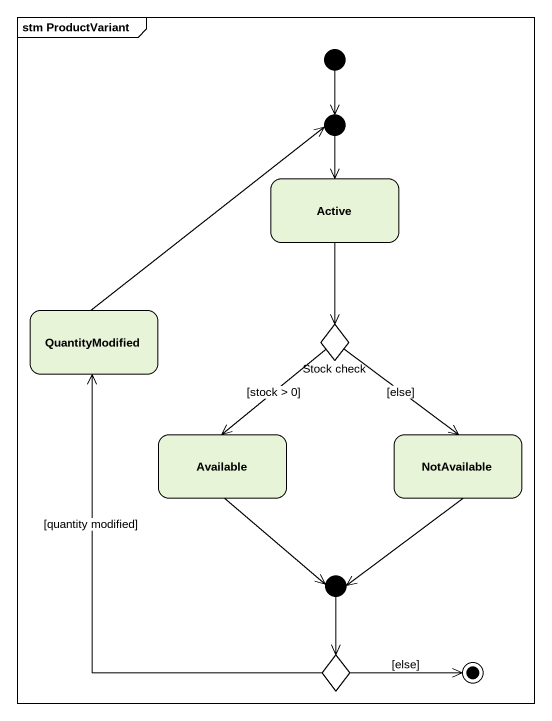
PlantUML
@startuml
mainframe stm ProductVariant
hide empty description
state junction1 <<choice>>
state Active
state QuantityModified
state "Stock check" as Stock_check <<choice>>
state Available
state NotAvailable
state junction2 <<choice>>
state choice1 <<choice>>
[*] --> junction1
junction1 --> Active
Active --> Stock_check
QuantityModified -up-> junction1
Stock_check --> Available : [stock > 0]
Stock_check --> NotAvailable : [else]
Available --> junction2
NotAvailable --> junction2
junction2 --> choice1
choice1 -up-> QuantityModified : [quantity modified]
choice1 -right-> [*] : [else]
@enduml
